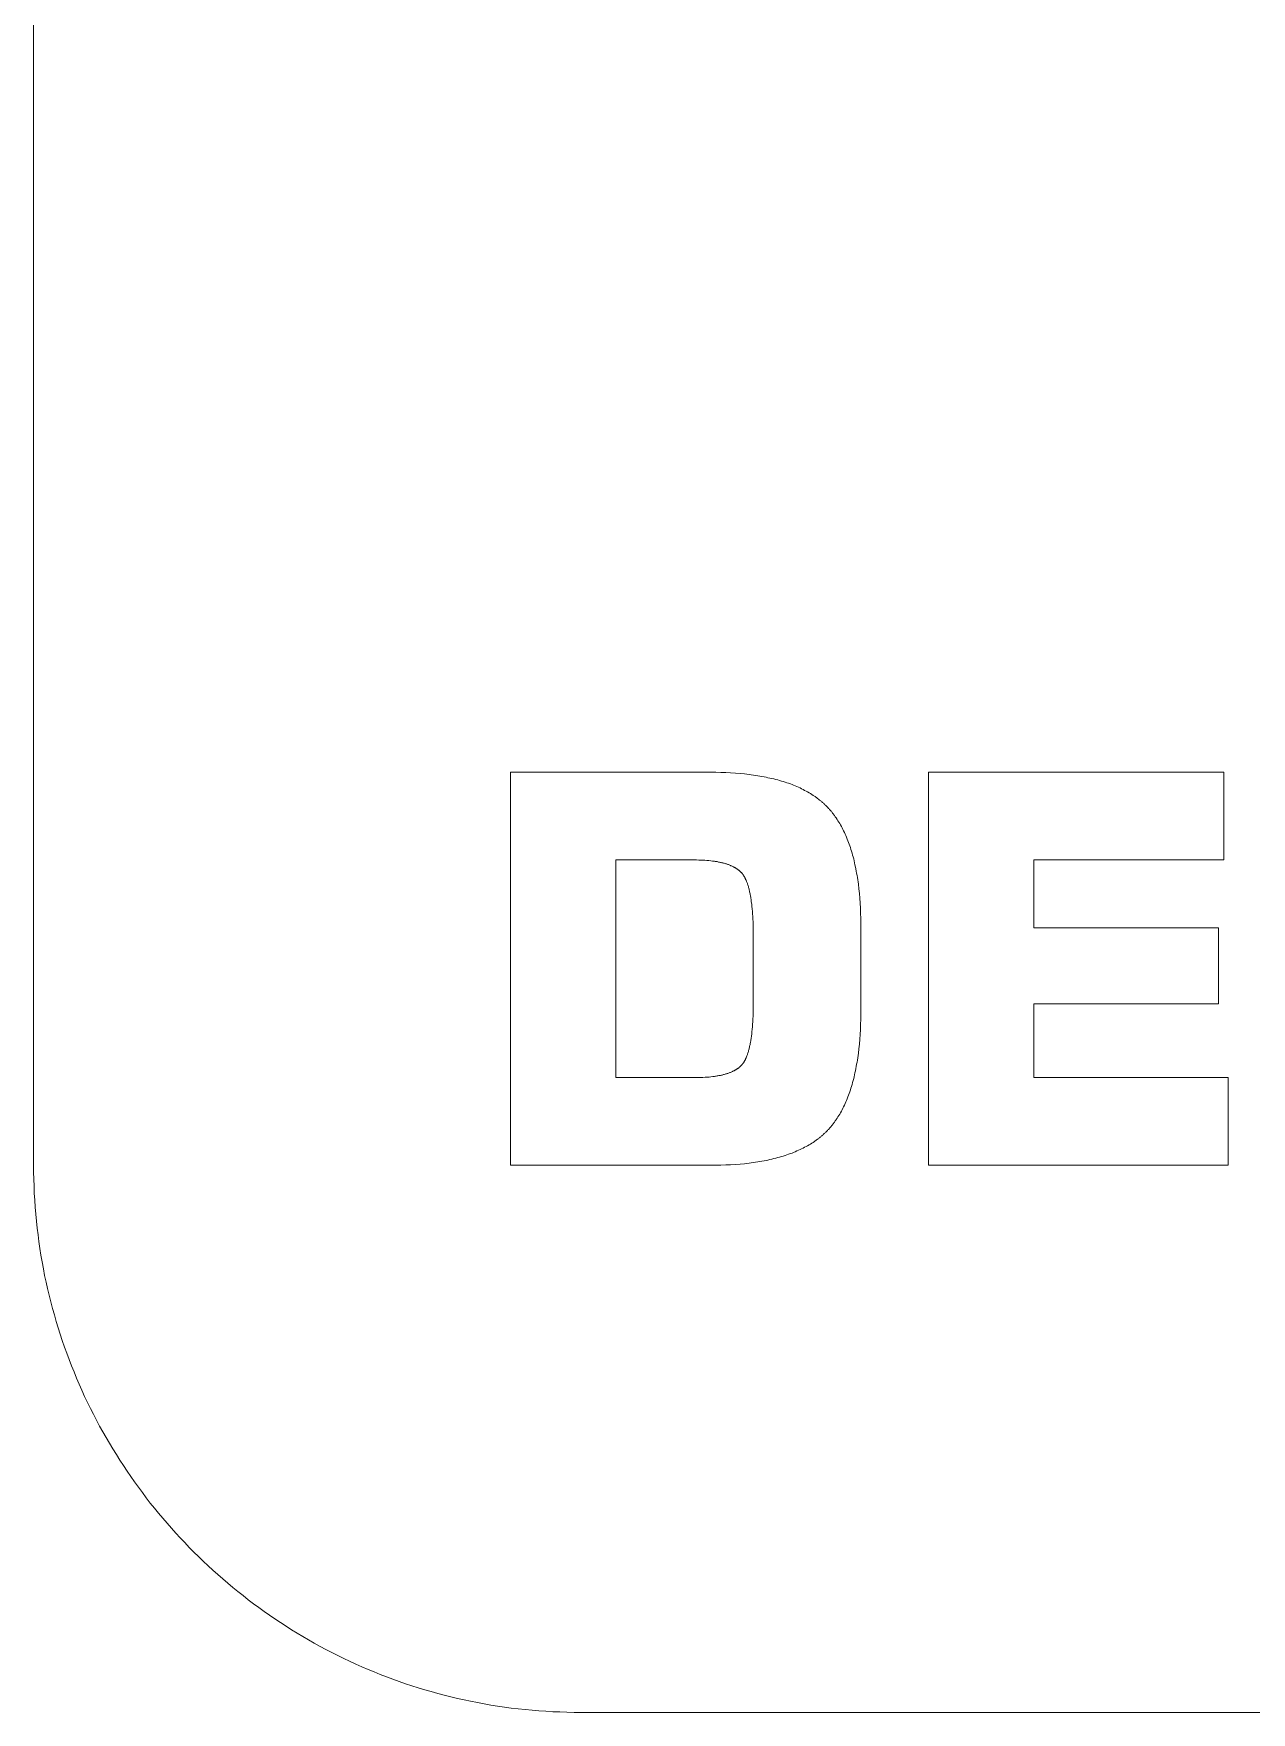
# Model space of a CAD drawing. Header units: inches. Extents: x -487 to 78, y 105 to 340.
# Drawn here: x -318.58 to -309.97, y 307.34 to 319.22 of the extents above; entities that cross this region are included whole.
import ezdxf

# ---------------------------------------------------------------- set-up
doc = ezdxf.new("R2010")
doc.units = ezdxf.units.IN
doc.header["$MEASUREMENT"] = 0
doc.layers.add('Capa 1', color=7, linetype='Continuous')
doc.layers.add('Capa 2', color=20, linetype='Continuous')

msp = doc.modelspace()

# ---------------------------------------------------------------- linework, layer by layer
at = {"layer": 'Capa 1', "color": 28, "lineweight": 9, "true_color": 0x11100b}
for points in [[(-318.582, 336.156), (-318.582, 311.216), (-318.582, 311.166), (-318.581, 311.116), (-318.579, 311.066), (-318.577, 311.017), (-318.574, 310.967), (-318.571, 310.918), (-318.567, 310.869), (-318.562, 310.82), (-318.557, 310.771), (-318.551, 310.723), (-318.545, 310.675), (-318.537, 310.626), (-318.53, 310.578), (-318.522, 310.531), (-318.513, 310.483), (-318.504, 310.436), (-318.494, 310.388), (-318.483, 310.342), (-318.472, 310.295), (-318.46, 310.248), (-318.448, 310.202), (-318.435, 310.156), (-318.422, 310.11), (-318.408, 310.065), (-318.394, 310.019), (-318.379, 309.974), (-318.363, 309.929), (-318.347, 309.885), (-318.331, 309.84), (-318.313, 309.796), (-318.296, 309.753), (-318.278, 309.709), (-318.259, 309.666), (-318.24, 309.623), (-318.221, 309.58), (-318.2, 309.537), (-318.18, 309.495), (-318.159, 309.453), (-318.137, 309.412), (-318.115, 309.37), (-318.092, 309.33), (-318.069, 309.289), (-318.045, 309.248), (-318.022, 309.208), (-317.997, 309.169), (-317.972, 309.129), (-317.947, 309.09), (-317.921, 309.051), (-317.895, 309.013), (-317.868, 308.975), (-317.841, 308.937), (-317.813, 308.9), (-317.785, 308.862), (-317.757, 308.825), (-317.727, 308.789), (-317.698, 308.753), (-317.668, 308.718), (-317.638, 308.682), (-317.607, 308.647), (-317.576, 308.613), (-317.545, 308.579), (-317.513, 308.545), (-317.481, 308.511), (-317.448, 308.478), (-317.415, 308.446), (-317.382, 308.413), (-317.348, 308.381), (-317.314, 308.35), (-317.279, 308.319), (-317.244, 308.288), (-317.209, 308.258), (-317.173, 308.228), (-317.137, 308.199), (-317.101, 308.17), (-317.064, 308.141), (-317.027, 308.113), (-316.99, 308.086), (-316.952, 308.058), (-316.913, 308.032), (-316.875, 308.005), (-316.836, 307.979), (-316.797, 307.954), (-316.758, 307.929), (-316.718, 307.904), (-316.678, 307.881), (-316.638, 307.857), (-316.597, 307.834), (-316.556, 307.811), (-316.515, 307.789), (-316.473, 307.768), (-316.431, 307.747), (-316.389, 307.726), (-316.347, 307.706), (-316.304, 307.686), (-316.261, 307.667), (-316.217, 307.648), (-316.174, 307.63), (-316.13, 307.613), (-316.086, 307.596), (-316.042, 307.579), (-315.997, 307.563), (-315.952, 307.547), (-315.907, 307.532), (-315.862, 307.518), (-315.816, 307.504), (-315.77, 307.491), (-315.724, 307.478), (-315.678, 307.466), (-315.631, 307.454), (-315.585, 307.443), (-315.538, 307.433), (-315.491, 307.423), (-315.443, 307.413), (-315.396, 307.405), (-315.348, 307.396), (-315.3, 307.389), (-315.252, 307.382), (-315.204, 307.375), (-315.155, 307.369), (-315.106, 307.364), (-315.057, 307.36), (-315.008, 307.355), (-314.959, 307.352), (-314.91, 307.349), (-314.86, 307.347), (-314.81, 307.345), (-314.76, 307.344), (-314.71, 307.344)], [(-314.71, 307.344), (-289.77, 307.344)]]:
    msp.add_lwpolyline(points, dxfattribs=at)
at = {"layer": 'Capa 2', "color": 12, "lineweight": 9, "true_color": 0xe30e13}
for points in [[(-315.209, 311.215), (-315.209, 311.215), (-315.209, 313.994), (-315.209, 313.995), (-315.208, 313.995), (-313.795, 313.995), (-313.795, 313.995), (-313.758, 313.995), (-313.722, 313.994), (-313.687, 313.993), (-313.653, 313.991), (-313.619, 313.989), (-313.586, 313.986), (-313.554, 313.983), (-313.522, 313.979), (-313.506, 313.978), (-313.491, 313.975), (-313.476, 313.973), (-313.46, 313.971), (-313.446, 313.968), (-313.431, 313.966), (-313.416, 313.963), (-313.402, 313.96), (-313.388, 313.957), (-313.374, 313.954), (-313.36, 313.951), (-313.346, 313.948), (-313.333, 313.944), (-313.319, 313.941), (-313.306, 313.937), (-313.293, 313.933), (-313.28, 313.929), (-313.267, 313.925), (-313.255, 313.921), (-313.242, 313.917), (-313.23, 313.913), (-313.218, 313.908), (-313.207, 313.903), (-313.195, 313.899), (-313.184, 313.894), (-313.172, 313.889), (-313.161, 313.884), (-313.15, 313.878), (-313.14, 313.873), (-313.129, 313.867), (-313.118, 313.862), (-313.108, 313.856), (-313.098, 313.85), (-313.088, 313.845), (-313.078, 313.838), (-313.069, 313.832), (-313.059, 313.826), (-313.055, 313.823), (-313.05, 313.819), (-313.046, 313.816), (-313.041, 313.813), (-313.037, 313.81), (-313.032, 313.806), (-313.028, 313.803), (-313.024, 313.799), (-313.019, 313.796), (-313.015, 313.792), (-313.011, 313.789), (-313.007, 313.785), (-313.003, 313.782), (-312.999, 313.778), (-312.995, 313.775), (-312.991, 313.771), (-312.987, 313.767), (-312.983, 313.763), (-312.979, 313.76), (-312.975, 313.756), (-312.971, 313.752), (-312.968, 313.748), (-312.964, 313.745), (-312.96, 313.74), (-312.956, 313.737), (-312.953, 313.732), (-312.949, 313.728), (-312.946, 313.724), (-312.942, 313.72), (-312.939, 313.716), (-312.935, 313.712), (-312.932, 313.707), (-312.929, 313.703), (-312.925, 313.699), (-312.922, 313.695), (-312.918, 313.69), (-312.915, 313.685), (-312.912, 313.681), (-312.909, 313.676), (-312.905, 313.672), (-312.899, 313.662), (-312.893, 313.652), (-312.887, 313.643), (-312.881, 313.633), (-312.875, 313.623), (-312.869, 313.612), (-312.864, 313.602), (-312.858, 313.591), (-312.853, 313.58), (-312.848, 313.569), (-312.843, 313.558), (-312.837, 313.547), (-312.832, 313.535), (-312.828, 313.523), (-312.823, 313.511), (-312.819, 313.499), (-312.814, 313.487), (-312.81, 313.475), (-312.805, 313.462), (-312.801, 313.449), (-312.797, 313.436), (-312.793, 313.423), (-312.79, 313.409), (-312.786, 313.396), (-312.782, 313.382), (-312.779, 313.368), (-312.776, 313.354), (-312.773, 313.34), (-312.77, 313.325), (-312.767, 313.311), (-312.764, 313.296), (-312.761, 313.281), (-312.758, 313.266), (-312.756, 313.25), (-312.753, 313.235), (-312.751, 313.219), (-312.749, 313.203), (-312.745, 313.171), (-312.742, 313.138), (-312.739, 313.104), (-312.736, 313.069), (-312.734, 313.034), (-312.733, 312.998), (-312.731, 312.961), (-312.731, 312.924), (-312.731, 312.886), (-312.731, 312.886), (-312.731, 312.324), (-312.731, 312.324), (-312.731, 312.286), (-312.731, 312.248), (-312.733, 312.211), (-312.734, 312.176), (-312.736, 312.14), (-312.739, 312.106), (-312.742, 312.072), (-312.745, 312.039), (-312.749, 312.007), (-312.751, 311.991), (-312.753, 311.975), (-312.756, 311.959), (-312.758, 311.944), (-312.761, 311.929), (-312.764, 311.914), (-312.767, 311.899), (-312.77, 311.884), (-312.773, 311.87), (-312.776, 311.855), (-312.779, 311.841), (-312.782, 311.828), (-312.786, 311.814), (-312.79, 311.8), (-312.793, 311.787), (-312.797, 311.773), (-312.801, 311.761), (-312.805, 311.748), (-312.81, 311.735), (-312.814, 311.722), (-312.819, 311.71), (-312.823, 311.698), (-312.828, 311.686), (-312.832, 311.674), (-312.837, 311.663), (-312.843, 311.651), (-312.848, 311.64), (-312.853, 311.629), (-312.858, 311.618), (-312.864, 311.608), (-312.869, 311.597), (-312.875, 311.587), (-312.881, 311.577), (-312.887, 311.567), (-312.893, 311.557), (-312.899, 311.547), (-312.905, 311.538), (-312.909, 311.533), (-312.912, 311.529), (-312.915, 311.524), (-312.918, 311.52), (-312.922, 311.515), (-312.925, 311.511), (-312.929, 311.506), (-312.932, 311.502), (-312.935, 311.498), (-312.939, 311.493), (-312.942, 311.489), (-312.946, 311.485), (-312.949, 311.481), (-312.953, 311.477), (-312.956, 311.473), (-312.96, 311.469), (-312.964, 311.465), (-312.968, 311.461), (-312.971, 311.457), (-312.975, 311.454), (-312.979, 311.45), (-312.983, 311.446), (-312.987, 311.442), (-312.991, 311.439), (-312.995, 311.435), (-312.999, 311.431), (-313.003, 311.428), (-313.007, 311.424), (-313.011, 311.421), (-313.015, 311.417), (-313.019, 311.414), (-313.024, 311.41), (-313.028, 311.407), (-313.032, 311.403), (-313.037, 311.4), (-313.041, 311.397), (-313.046, 311.394), (-313.05, 311.39), (-313.055, 311.387), (-313.059, 311.384), (-313.069, 311.377), (-313.078, 311.371), (-313.088, 311.365), (-313.098, 311.359), (-313.108, 311.353), (-313.118, 311.348), (-313.129, 311.342), (-313.14, 311.336), (-313.15, 311.331), (-313.161, 311.326), (-313.172, 311.321), (-313.184, 311.316), (-313.195, 311.311), (-313.207, 311.306), (-313.218, 311.301), (-313.23, 311.297), (-313.242, 311.293), (-313.255, 311.288), (-313.267, 311.284), (-313.28, 311.28), (-313.293, 311.276), (-313.306, 311.272), (-313.319, 311.269), (-313.333, 311.265), (-313.346, 311.262), (-313.36, 311.259), (-313.374, 311.255), (-313.388, 311.252), (-313.402, 311.249), (-313.416, 311.246), (-313.431, 311.243), (-313.446, 311.241), (-313.46, 311.239), (-313.476, 311.236), (-313.491, 311.234), (-313.506, 311.232), (-313.522, 311.23), (-313.554, 311.226), (-313.586, 311.223), (-313.619, 311.221), (-313.653, 311.218), (-313.687, 311.217), (-313.722, 311.215), (-313.758, 311.215), (-313.795, 311.215), (-313.795, 311.215), (-315.208, 311.215), (-315.209, 311.215)], [(-314.464, 311.835), (-314.463, 311.835), (-313.909, 311.835), (-313.909, 311.835), (-313.893, 311.835), (-313.878, 311.835), (-313.862, 311.835), (-313.848, 311.836), (-313.833, 311.837), (-313.819, 311.838), (-313.805, 311.839), (-313.792, 311.84), (-313.779, 311.842), (-313.766, 311.844), (-313.76, 311.845), (-313.754, 311.846), (-313.748, 311.847), (-313.742, 311.848), (-313.736, 311.849), (-313.73, 311.85), (-313.724, 311.851), (-313.718, 311.852), (-313.713, 311.853), (-313.708, 311.855), (-313.702, 311.856), (-313.697, 311.858), (-313.692, 311.859), (-313.686, 311.861), (-313.681, 311.862), (-313.676, 311.864), (-313.671, 311.865), (-313.667, 311.867), (-313.662, 311.869), (-313.657, 311.871), (-313.653, 311.872), (-313.649, 311.874), (-313.644, 311.876), (-313.64, 311.878), (-313.636, 311.88), (-313.632, 311.882), (-313.627, 311.884), (-313.626, 311.885), (-313.624, 311.886), (-313.622, 311.887), (-313.62, 311.888), (-313.618, 311.889), (-313.616, 311.89), (-313.614, 311.891), (-313.612, 311.893), (-313.611, 311.894), (-313.609, 311.895), (-313.607, 311.896), (-313.605, 311.897), (-313.603, 311.899), (-313.602, 311.9), (-313.6, 311.901), (-313.599, 311.902), (-313.597, 311.903), (-313.595, 311.905), (-313.594, 311.906), (-313.592, 311.907), (-313.591, 311.908), (-313.589, 311.909), (-313.588, 311.911), (-313.586, 311.912), (-313.585, 311.914), (-313.583, 311.915), (-313.582, 311.916), (-313.581, 311.917), (-313.579, 311.919), (-313.578, 311.92), (-313.576, 311.922), (-313.575, 311.923), (-313.574, 311.925), (-313.573, 311.926), (-313.571, 311.927), (-313.57, 311.929), (-313.569, 311.93), (-313.568, 311.932), (-313.566, 311.933), (-313.565, 311.935), (-313.564, 311.937), (-313.563, 311.939), (-313.562, 311.94), (-313.56, 311.942), (-313.559, 311.944), (-313.558, 311.945), (-313.557, 311.947), (-313.556, 311.949), (-313.555, 311.951), (-313.554, 311.953), (-313.553, 311.955), (-313.551, 311.957), (-313.55, 311.959), (-313.549, 311.961), (-313.548, 311.963), (-313.547, 311.965), (-313.546, 311.967), (-313.545, 311.97), (-313.544, 311.972), (-313.543, 311.974), (-313.541, 311.979), (-313.539, 311.983), (-313.537, 311.988), (-313.535, 311.993), (-313.534, 311.998), (-313.532, 312.004), (-313.53, 312.009), (-313.528, 312.014), (-313.527, 312.02), (-313.525, 312.026), (-313.523, 312.032), (-313.522, 312.038), (-313.521, 312.044), (-313.519, 312.05), (-313.518, 312.057), (-313.516, 312.063), (-313.515, 312.07), (-313.514, 312.077), (-313.512, 312.084), (-313.51, 312.098), (-313.508, 312.113), (-313.505, 312.128), (-313.503, 312.144), (-313.502, 312.16), (-313.5, 312.177), (-313.498, 312.194), (-313.497, 312.212), (-313.496, 312.23), (-313.495, 312.25), (-313.494, 312.269), (-313.493, 312.289), (-313.492, 312.33), (-313.492, 312.374), (-313.492, 312.374), (-313.492, 312.832), (-313.492, 312.832), (-313.492, 312.875), (-313.493, 312.917), (-313.494, 312.937), (-313.495, 312.956), (-313.496, 312.975), (-313.497, 312.994), (-313.498, 313.011), (-313.5, 313.029), (-313.502, 313.046), (-313.503, 313.062), (-313.506, 313.078), (-313.508, 313.093), (-313.51, 313.108), (-313.512, 313.123), (-313.514, 313.129), (-313.515, 313.136), (-313.516, 313.143), (-313.518, 313.15), (-313.519, 313.156), (-313.521, 313.162), (-313.522, 313.168), (-313.524, 313.175), (-313.525, 313.18), (-313.527, 313.186), (-313.528, 313.192), (-313.53, 313.198), (-313.532, 313.203), (-313.534, 313.208), (-313.536, 313.214), (-313.538, 313.218), (-313.539, 313.223), (-313.541, 313.228), (-313.543, 313.233), (-313.544, 313.235), (-313.546, 313.237), (-313.547, 313.239), (-313.548, 313.242), (-313.549, 313.244), (-313.55, 313.246), (-313.551, 313.248), (-313.552, 313.25), (-313.553, 313.252), (-313.554, 313.254), (-313.555, 313.256), (-313.556, 313.258), (-313.558, 313.26), (-313.559, 313.262), (-313.56, 313.264), (-313.561, 313.265), (-313.562, 313.267), (-313.563, 313.269), (-313.564, 313.271), (-313.566, 313.272), (-313.567, 313.274), (-313.568, 313.275), (-313.569, 313.277), (-313.571, 313.279), (-313.572, 313.28), (-313.573, 313.282), (-313.574, 313.283), (-313.576, 313.285), (-313.577, 313.286), (-313.578, 313.287), (-313.58, 313.289), (-313.581, 313.29), (-313.582, 313.292), (-313.584, 313.293), (-313.585, 313.294), (-313.587, 313.296), (-313.588, 313.297), (-313.59, 313.298), (-313.591, 313.299), (-313.593, 313.301), (-313.594, 313.302), (-313.596, 313.303), (-313.598, 313.305), (-313.599, 313.306), (-313.601, 313.307), (-313.603, 313.309), (-313.605, 313.31), (-313.606, 313.311), (-313.608, 313.312), (-313.61, 313.313), (-313.612, 313.315), (-313.613, 313.316), (-313.615, 313.317), (-313.617, 313.318), (-313.619, 313.319), (-313.621, 313.32), (-313.623, 313.321), (-313.625, 313.322), (-313.627, 313.323), (-313.629, 313.325), (-313.633, 313.327), (-313.637, 313.329), (-313.641, 313.331), (-313.645, 313.333), (-313.65, 313.334), (-313.654, 313.336), (-313.659, 313.338), (-313.663, 313.34), (-313.668, 313.342), (-313.673, 313.343), (-313.677, 313.345), (-313.682, 313.347), (-313.687, 313.348), (-313.692, 313.35), (-313.698, 313.351), (-313.703, 313.353), (-313.708, 313.354), (-313.714, 313.355), (-313.72, 313.357), (-313.725, 313.358), (-313.731, 313.359), (-313.737, 313.36), (-313.742, 313.362), (-313.748, 313.363), (-313.754, 313.364), (-313.761, 313.365), (-313.767, 313.366), (-313.773, 313.366), (-313.78, 313.367), (-313.793, 313.369), (-313.806, 313.37), (-313.82, 313.371), (-313.834, 313.373), (-313.848, 313.373), (-313.863, 313.374), (-313.878, 313.374), (-313.893, 313.375), (-313.909, 313.375), (-313.909, 313.375), (-314.463, 313.375), (-314.464, 313.375), (-314.464, 313.374), (-314.464, 311.835), (-314.464, 311.835)]]:
    msp.add_lwpolyline(points, dxfattribs=at)
msp.add_open_spline([(-312.252, 311.215), (-312.252, 311.215), (-312.252, 311.215), (-312.252, 311.215), (-312.252, 311.215), (-312.252, 313.994), (-312.252, 313.994), (-312.252, 313.994), (-312.252, 313.995), (-312.252, 313.995), (-312.252, 313.995), (-312.252, 313.995), (-312.252, 313.995), (-312.252, 313.995), (-310.163, 313.995), (-310.163, 313.995), (-310.163, 313.995), (-310.163, 313.995), (-310.163, 313.995), (-310.163, 313.995), (-310.163, 313.995), (-310.163, 313.995), (-310.163, 313.995), (-310.163, 313.375), (-310.163, 313.375), (-310.163, 313.375), (-310.163, 313.375), (-310.163, 313.375), (-310.163, 313.375), (-310.163, 313.375), (-310.163, 313.375), (-310.163, 313.375), (-311.507, 313.375), (-311.507, 313.375), (-311.507, 313.375), (-311.507, 313.375), (-311.507, 313.375), (-311.507, 313.375), (-311.507, 313.375), (-311.507, 313.375), (-311.507, 313.375), (-311.507, 312.894), (-311.507, 312.894), (-311.507, 312.894), (-311.507, 312.894), (-311.507, 312.894), (-311.507, 312.894), (-311.507, 312.894), (-311.507, 312.894), (-311.507, 312.894), (-310.202, 312.894), (-310.202, 312.894), (-310.202, 312.894), (-310.202, 312.894), (-310.202, 312.894), (-310.202, 312.894), (-310.202, 312.893), (-310.202, 312.893), (-310.202, 312.893), (-310.202, 312.358), (-310.202, 312.358), (-310.202, 312.358), (-310.202, 312.358), (-310.202, 312.358), (-310.202, 312.358), (-310.202, 312.358), (-310.202, 312.358), (-310.202, 312.358), (-311.507, 312.358), (-311.507, 312.358), (-311.507, 312.358), (-311.507, 312.358), (-311.507, 312.358), (-311.507, 312.358), (-311.507, 312.357), (-311.507, 312.357), (-311.507, 312.357), (-311.507, 311.835), (-311.507, 311.835), (-311.507, 311.835), (-311.507, 311.835), (-311.507, 311.835), (-311.507, 311.835), (-311.507, 311.835), (-311.507, 311.835), (-311.507, 311.835), (-310.133, 311.835), (-310.133, 311.835), (-310.133, 311.835), (-310.133, 311.835), (-310.133, 311.835), (-310.133, 311.835), (-310.133, 311.835), (-310.133, 311.835), (-310.133, 311.835), (-310.133, 311.215), (-310.133, 311.215), (-310.133, 311.215), (-310.133, 311.215), (-310.133, 311.215), (-310.133, 311.215), (-310.133, 311.215), (-310.133, 311.215), (-310.133, 311.215), (-312.252, 311.215), (-312.252, 311.215), (-312.252, 311.215), (-312.252, 311.215), (-312.252, 311.215)], degree=3, knots=[0, 0, 0, 0, 1, 1, 1, 2, 2, 2, 3, 3, 3, 4, 4, 4, 5, 5, 5, 6, 6, 6, 7, 7, 7, 8, 8, 8, 9, 9, 9, 10, 10, 10, 11, 11, 11, 12, 12, 12, 13, 13, 13, 14, 14, 14, 15, 15, 15, 16, 16, 16, 17, 17, 17, 18, 18, 18, 19, 19, 19, 20, 20, 20, 21, 21, 21, 22, 22, 22, 23, 23, 23, 24, 24, 24, 25, 25, 25, 26, 26, 26, 27, 27, 27, 28, 28, 28, 29, 29, 29, 30, 30, 30, 31, 31, 31, 32, 32, 32, 33, 33, 33, 34, 34, 34, 35, 35, 35, 36, 36, 36, 36], dxfattribs=at)

doc.saveas('drawing.dxf')
